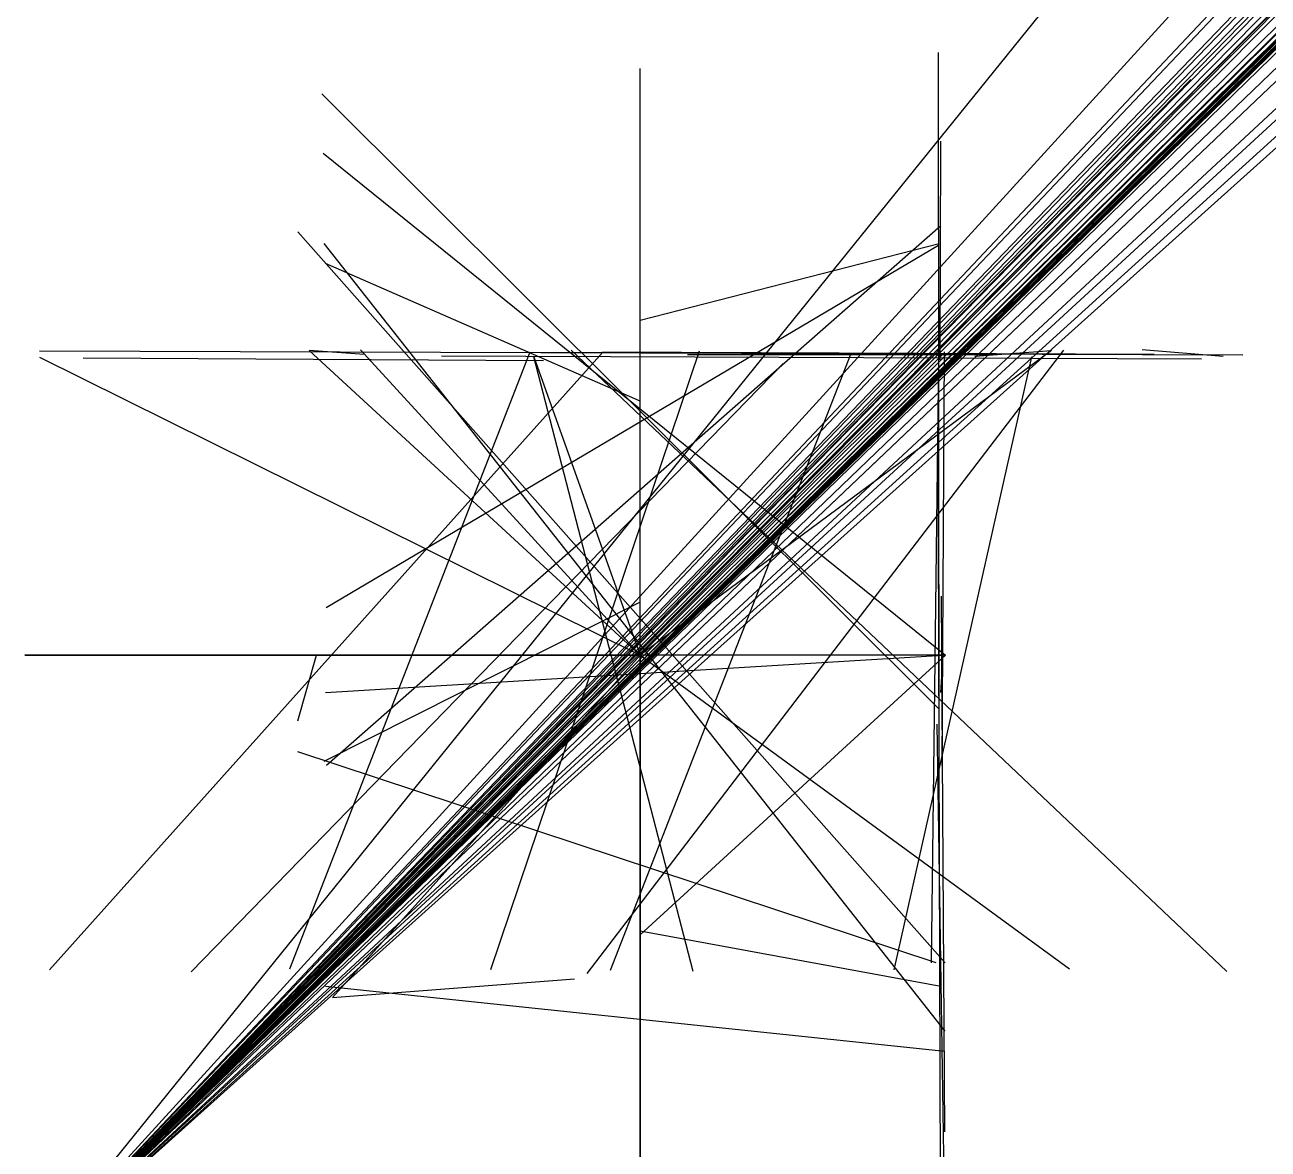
# Model space of a CAD drawing. Header units: metres. Extents: x -664590 to 83515295, y -85936 to 861269.
# Drawn here: x 0 to 965, y 94 to 967 of the extents above; entities that cross this region are included whole.
import ezdxf

# ---------------------------------------------------------------- set-up
doc = ezdxf.new("R2010")
doc.units = ezdxf.units.M

msp = doc.modelspace()

# ---------------------------------------------------------------- linework, layer by layer
at = {"layer": 'MCD_Layer_0'}
for p, q in [((91708.547126, 96700.547126), (0, 0)), ((91708.515876, 96700.515876), (0, 0)), ((90083.797119, 95568.67212), (0, 0)), ((90083.765869, 95568.64087), (0, 0)), ((99897.672117, 92765.672117), (0, 0)), ((99897.640867, 92765.640867), (0, 0)), ((73521.297124, 71775.547123), (0, 0)), ((73521.265874, 71775.515873), (0, 0)), ((63718.46105, 65285.46105), (0, 0)), ((63718.445425, 65285.445425), (0, 0)), ((67677.672102, 64321.773552), (0, 0)), ((67677.640852, 64321.757927), (0, 0)), ((38517.211065, 38276.773564), (0, 0)), ((38517.19544, 38276.757939), (0, 0)), ((34932.554798, 34213.398549), (0, 0)), ((34932.539173, 34213.382924), (0, 0)), ((31928.699274, 32152.949274), (0, 0)), ((31928.691462, 32152.941461), (0, 0)), ((31657.902407, 31755.433658), (0, 0)), ((31657.894595, 31755.425845), (0, 0)), ((27753.746155, 25522.714905), (0, 0)), ((27753.738343, 25522.707093), (0, 0)), ((23645.16803, 23199.79303), (0, 0)), ((23645.160218, 23199.785218), (0, 0)), ((23593.121153, 21168.730528), (0, 0)), ((23593.11334, 21168.722716), (0, 0)), ((18380.918028, 20149.011778), (0, 0)), ((18380.910215, 20149.003965), (0, 0)), ((15463.435579, 15608.341829), (0, 0)), ((15463.431672, 15608.337922), (0, 0)), ((14279.279328, 14482.896516), (0, 0)), ((14279.275422, 14482.892609), (0, 0)), ((14020.505888, 13474.724638), (0, 0)), ((14020.501982, 13474.720732), (0, 0)), ((12245.584016, 12494.927766), (0, 0)), ((12245.580109, 12494.923859), (0, 0)), ((6733.014664, 6590.45607), (0, 0)), ((6733.012711, 6590.454117), (0, 0)), ((3002.974128, 3717.062019), (0, 0)), ((3002.973151, 3717.061042), (0, 0)), ((3326.722175, 3015.562019), (0, 0)), ((3326.721198, 3015.561042), (0, 0)), ((2738.622566, 2794.196785), (0, 0)), ((2738.621589, 2794.195808), (0, 0)), ((1711.839603, 1726.948002), (0, 0)), ((1711.839115, 1726.947513), (0, 0)), ((709.574327, 394.947736), (709.122517, 945.16443)), ((477.489917, 477.541453), (477.489917, 932.921846)), ((904.797243, 924.137087), (0, 0)), ((904.796999, 924.136843), (0, 0)), ((709.122517, 436.222732), (230.452065, 913.10052)), ((710.419648, 706.783834), (710.827734, 876.431067)), ((231.588877, 867.190831), (714.427637, 477.497729)), ((860.505251, 817.682009), (0, 0)), ((860.505007, 817.681764), (0, 0)), ((710.798585, 810.670902), (234.12484, 391.916239)), ((714.209019, 238.709047), (211.898721, 806.065359)), ((232.026112, 796.883421), (713.932103, 185.657851)), ((708.947623, 795.367673), (233.804201, 514.167183)), ((477.489917, 737.390294), (709.603476, 796.883421)), ((477.489917, 674.661626), (233.323243, 781.580191)), ((477.489917, 477.541453), (477.489917, 752.606076)), ((709.239113, 729.345167), (703.380162, 238.709047)), ((220.745445, 714.056512), (477.489917, 477.497729)), ((263.594489, 710.850121), (220.745445, 714.056512)), ((477.489917, 477.497729), (260.475545, 714.493747)), ((423.972336, 714.216831), (932.914034, 232.033924)), ((806.057546, 714.318853), (436.21492, 230.459878)), ((929.882537, 709.174053), (867.183018, 714.435449)), ((11.338965, 708.824265), (477.489917, 477.497729)), ((945.156617, 710.42746), (11.368114, 713.488106)), ((19.005154, 233.272757), (448.457504, 712.584487)), ((402.402069, 706.02596), (45.151815, 708.037242)), ((391.908426, 712.657359), (205.471365, 233.826588)), ((913.092707, 707.235644), (323.233361, 709.582139)), ((523.341308, 713.517255), (361.360265, 233.272757)), ((391.908426, 712.657359), (697.506637, 711.389378)), ((394.939923, 709.130329), (477.489917, 477.497729)), ((518.764913, 232.01935), (394.939923, 709.130329)), ((876.423254, 710.850121), (448.457504, 712.584487)), ((454.578796, 233.083289), (640.957559, 711.229058)), ((796.875609, 713.939916), (477.489917, 477.497729)), ((477.53364, 477.497729), (712.839016, 711.710017)), ((514.15937, 710.806397), (752.598264, 710.864695)), ((674.653814, 233.331055), (781.572379, 708.955435)), ((713.509443, 712.846828), (711.702204, 391.916239)), ((737.382481, 709.611288), (796.875609, 713.939916)), ((129.042663, 231.757009), (588.489343, 703.796061)), ((710.856883, 11.346777), (708.816452, 653.207956)), ((714.048699, 107.655103), (711.39614, 523.34912)), ((477.489917, 518.772726), (232.011537, 394.947736)), ((0, 477.497729), (477.489917, 477.541453)), ((477.504491, 477.497729), (0, 477.497729)), ((211.898721, 426.661857), (226.342055, 477.497729)), ((233.264945, 448.465316), (712.576674, 477.497729)), ((477.53364, 477.497729), (238.701235, 211.906534)), ((477.489917, 477.541453), (477.489917, 361.368077)), ((477.489917, 477.541453), (477.489917, 323.241174)), ((712.649547, 477.497729), (477.489917, 477.512304)), ((477.489917, 477.512304), (477.489917, 0.007813)), ((706.018147, 477.497729), (477.489917, 477.512304)), ((714.31104, 477.497729), (477.489917, 477.512304)), ((477.489917, 0.007813), (477.489917, 477.497729)), ((477.489917, 260.483357), (714.485935, 477.497729)), ((477.489917, 477.497729), (477.53364, 477.497729)), ((477.489917, 477.497729), (477.504491, 477.497729)), ((477.53364, 477.497729), (810.66309, 234.132653)), ((710.842308, 448.465316), (712.576674, 477.497729)), ((713.932103, 45.159627), (708.029429, 423.980149)), ((707.227831, 238.709047), (211.898721, 402.409882)), ((477.489917, 263.602301), (710.842308, 220.753258)), ((238.701235, 211.906534), (426.654045, 226.349868)), ((233.264945, 220.753258), (714.048699, 170.325472))]:
    msp.add_line(p, q, dxfattribs=at)
msp.add_arc((31177.558658, 30287.853589), 43467.162766, 224.170708, 46.082267, dxfattribs=at)
at = {"layer": 'MCD_Layer_2'}
for p in [(96333.422128, 94653.547128), (96333.390878, 94653.515878), (59661.398561, 61748.523561), (59661.382936, 61748.507936), (24813.543026, 24508.386776), (24813.535213, 24508.378963)]:
    msp.add_line(p, (0, 0), dxfattribs=at)
at = {"layer": 'MCD_Layer_2147680256'}
for p in [(64187.71875, 66029.140831), (63026.71875, 61336.601713), (58898.46875, 60583.664191), (39271.25, 38820.289211), (34977.75, 36351.195464), (11138.96875, 10888.478555), (10417, 10247.43949)]:
    msp.add_line(p, (0, 0), dxfattribs=at)

doc.saveas('drawing.dxf')
